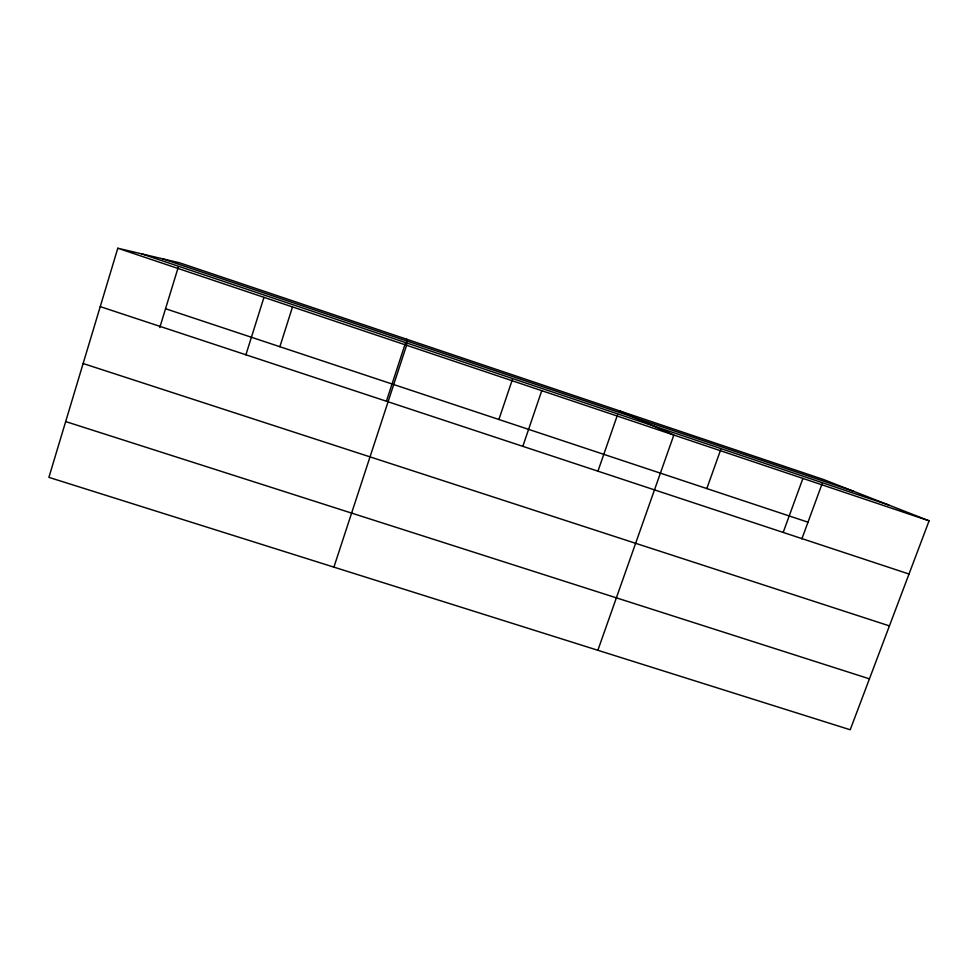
<?xml version="1.0" encoding="UTF-8"?>
<svg xmlns="http://www.w3.org/2000/svg" width="978" height="978" viewBox="0 0 978 978"><rect width="100%" height="100%" fill="white"/><g stroke="black" fill="none" stroke-linecap="round" stroke-linejoin="round"><path stroke-width="1.47" d="M406.701 339.232L406.591 345.258L333.901 567.142M117.8 248.229L48.9 477.362L850.212 729.771L929.1 520.822L823.647 479.55L179.61 262.813L117.8 248.229L929.1 520.822M159.781 327.532L178.289 267.116M245.906 354.794L263.962 297.336M279.879 346.725L292.459 307.055M386.506 400.907L405.283 343.571M498.89 419.489L512.374 379.562M522.814 446.347L541.763 390.674M597.864 471.408L617.509 414.892M597.864 650.284L673.842 435.051L618.976 410.662M706.813 488.572L720.688 449.733M783.182 532.423L802.914 478.425M801.874 538.854L822.082 483.804M65.673 421.567L869.442 678.842M83.13 363.523L889.43 625.896M100.245 306.627L909.014 574.025M165.539 308.73L807.987 522.191M162.348 258.742L853.403 491.188M141.602 253.84L888.855 505.064"/></g></svg>
